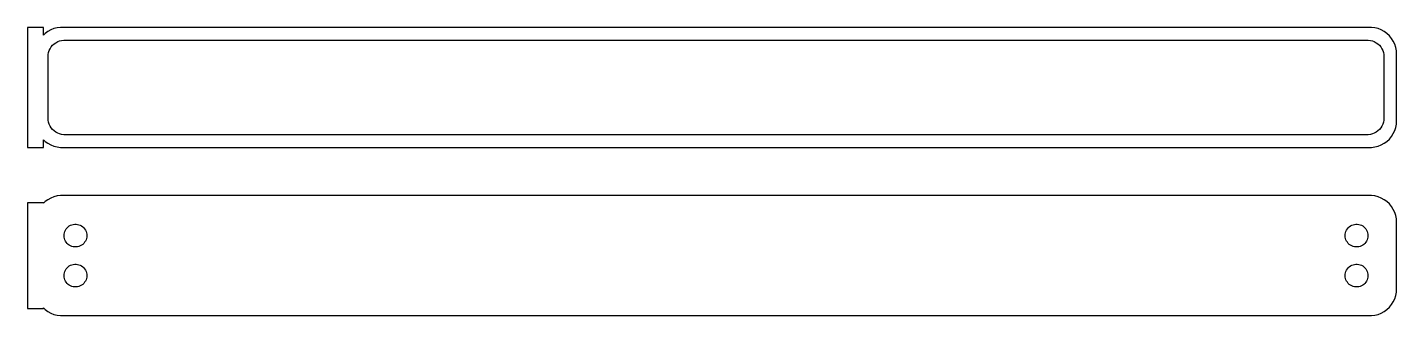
# Model space of a CAD drawing. Header units: metres. Extents: x -129 to 128, y 52 to 106.
import ezdxf

# ---------------------------------------------------------------- set-up
doc = ezdxf.new("R2010")
doc.units = ezdxf.units.M

msp = doc.modelspace()

# ---------------------------------------------------------------- linework, layer by layer
for p, q in [((-126, 105.729), (-129, 105.729)), ((-129, 105.729), (-129, 83.2707)), ((-126, 104.309), (-126, 105.729)), ((-124.629, 105.274), (-125.179, 104.972)), ((-124.045, 105.505), (-124.629, 105.274)), ((-123.437, 105.661), (-124.045, 105.505)), ((-122.814, 105.74), (-123.437, 105.661)), ((122.814, 105.74), (-122.814, 105.74)), ((123.437, 105.661), (122.814, 105.74)), ((124.045, 105.505), (123.437, 105.661)), ((124.629, 105.274), (124.045, 105.505)), ((125.179, 104.972), (124.629, 105.274)), ((-125.687, 104.603), (-126, 104.309)), ((-125.179, 104.972), (-125.687, 104.603)), ((-124.269, 102.381), (-123.984, 102.649)), ((-123.984, 102.649), (-123.668, 102.878)), ((-123.668, 102.878), (-123.325, 103.067)), ((-123.325, 103.067), (-122.962, 103.211)), ((-122.962, 103.211), (-122.583, 103.308)), ((-122.583, 103.308), (-122.195, 103.357)), ((-122.195, 103.357), (122.195, 103.357)), ((122.195, 103.357), (122.583, 103.308)), ((122.583, 103.308), (122.962, 103.211)), ((122.962, 103.211), (123.325, 103.067)), ((123.325, 103.067), (123.668, 102.878)), ((123.668, 102.878), (123.984, 102.649)), ((123.984, 102.649), (124.269, 102.381)), ((125.687, 104.603), (125.179, 104.972)), ((126.145, 104.173), (125.687, 104.603)), ((126.545, 103.689), (126.145, 104.173)), ((126.882, 103.159), (126.545, 103.689)), ((127.149, 102.591), (126.882, 103.159)), ((-125.113, 100.25), (-125.088, 100.64)), ((-125.113, 88.75), (-125.113, 100.25)), ((-125.088, 100.64), (-125.015, 101.024)), ((-125.015, 101.024), (-124.894, 101.396)), ((-124.894, 101.396), (-124.728, 101.75)), ((-124.728, 101.75), (-124.518, 102.08)), ((-124.518, 102.08), (-124.269, 102.381)), ((124.269, 102.381), (124.518, 102.08)), ((124.518, 102.08), (124.728, 101.75)), ((124.728, 101.75), (124.894, 101.396)), ((124.894, 101.396), (125.015, 101.024)), ((125.015, 101.024), (125.088, 100.64)), ((125.088, 100.64), (125.113, 100.25)), ((125.113, 100.25), (125.113, 88.75)), ((127.343, 101.993), (127.149, 102.591)), ((127.461, 101.377), (127.343, 101.993)), ((127.5, 100.75), (127.461, 101.377)), ((127.5, 88.25), (127.5, 100.75)), ((-125.088, 88.3598), (-125.113, 88.75)), ((-125.015, 87.9759), (-125.088, 88.3598)), ((-124.894, 87.6041), (-125.015, 87.9759)), ((-124.728, 87.2504), (-124.894, 87.6041)), ((-124.518, 86.9203), (-124.728, 87.2504)), ((124.728, 87.2504), (124.518, 86.9203)), ((124.894, 87.6041), (124.728, 87.2504)), ((125.015, 87.9759), (124.894, 87.6041)), ((125.088, 88.3598), (125.015, 87.9759)), ((125.113, 88.75), (125.088, 88.3598)), ((127.343, 87.0066), (127.461, 87.6233)), ((127.461, 87.6233), (127.5, 88.25)), ((-126, 83.2707), (-126, 84.6913)), ((-126, 84.6913), (-125.687, 84.3974)), ((-124.269, 86.6191), (-124.518, 86.9203)), ((-123.984, 86.3515), (-124.269, 86.6191)), ((-123.668, 86.1217), (-123.984, 86.3515)), ((-123.325, 85.9333), (-123.668, 86.1217)), ((-122.962, 85.7894), (-123.325, 85.9333)), ((-122.583, 85.6922), (-122.962, 85.7894)), ((-122.195, 85.6432), (-122.583, 85.6922)), ((122.195, 85.6432), (-122.195, 85.6432)), ((122.583, 85.6922), (122.195, 85.6432)), ((122.962, 85.7894), (122.583, 85.6922)), ((123.325, 85.9333), (122.962, 85.7894)), ((123.668, 86.1217), (123.325, 85.9333)), ((123.984, 86.3515), (123.668, 86.1217)), ((124.269, 86.6191), (123.984, 86.3515)), ((124.518, 86.9203), (124.269, 86.6191)), ((125.687, 84.3974), (126.145, 84.8273)), ((126.145, 84.8273), (126.545, 85.3111)), ((126.545, 85.3111), (126.882, 85.8412)), ((126.882, 85.8412), (127.149, 86.4094)), ((127.149, 86.4094), (127.343, 87.0066)), ((-129, 83.2707), (-126, 83.2707)), ((-125.687, 84.3974), (-125.179, 84.0284)), ((-125.179, 84.0284), (-124.629, 83.7259)), ((-124.629, 83.7259), (-124.045, 83.4947)), ((-124.045, 83.4947), (-123.437, 83.3386)), ((-123.437, 83.3386), (-122.814, 83.2599)), ((-122.814, 83.2599), (122.814, 83.2599)), ((122.814, 83.2599), (123.437, 83.3386)), ((123.437, 83.3386), (124.045, 83.4947)), ((124.045, 83.4947), (124.629, 83.7259)), ((124.629, 83.7259), (125.179, 84.0284)), ((125.179, 84.0284), (125.687, 84.3974)), ((-126, 72.9026), (-129, 72.9026)), ((-129, 72.9026), (-129, 53.0974)), ((-125.687, 73.1026), (-126, 72.8087)), ((-126, 72.8087), (-126, 72.9026)), ((-125.179, 73.4716), (-125.687, 73.1026)), ((-124.629, 73.7741), (-125.179, 73.4716)), ((-124.045, 74.0053), (-124.629, 73.7741)), ((-123.437, 74.1614), (-124.045, 74.0053)), ((-122.814, 74.2401), (-123.437, 74.1614)), ((122.814, 74.2401), (-122.814, 74.2401)), ((123.437, 74.1614), (122.814, 74.2401)), ((124.045, 74.0053), (123.437, 74.1614)), ((124.629, 73.7741), (124.045, 74.0053)), ((125.179, 73.4716), (124.629, 73.7741)), ((125.687, 73.1026), (125.179, 73.4716)), ((126.145, 72.6727), (125.687, 73.1026)), ((126.545, 72.1889), (126.145, 72.6727)), ((126.882, 71.6588), (126.545, 72.1889)), ((127.149, 71.0906), (126.882, 71.6588)), ((127.343, 70.4934), (127.149, 71.0906)), ((127.461, 69.8767), (127.343, 70.4934)), ((127.5, 69.25), (127.461, 69.8767)), ((-122.135, 66.75), (-122.118, 67.0176)), ((-122.118, 66.4824), (-122.135, 66.75)), ((-122.118, 67.0176), (-122.068, 67.281)), ((-122.068, 67.281), (-121.985, 67.536)), ((-121.985, 67.536), (-121.871, 67.7787)), ((-121.871, 67.7787), (-121.727, 68.0051)), ((-121.727, 68.0051), (-121.557, 68.2117)), ((-121.557, 68.2117), (-121.361, 68.3953)), ((-121.361, 68.3953), (-121.144, 68.5529)), ((-121.144, 68.5529), (-120.909, 68.6821)), ((-120.909, 68.6821), (-120.66, 68.7808)), ((-120.66, 68.7808), (-120.4, 68.8475)), ((-120.4, 68.8475), (-120.134, 68.8811)), ((-120.134, 68.8811), (-119.866, 68.8811)), ((-119.866, 68.8811), (-119.6, 68.8475)), ((-119.6, 68.8475), (-119.34, 68.7808)), ((-119.34, 68.7808), (-119.091, 68.6821)), ((-119.091, 68.6821), (-118.856, 68.5529)), ((-118.856, 68.5529), (-118.639, 68.3953)), ((-118.639, 68.3953), (-118.443, 68.2117)), ((-118.443, 68.2117), (-118.273, 68.0051)), ((-118.273, 68.0051), (-118.129, 67.7787)), ((-118.129, 67.7787), (-118.015, 67.536)), ((-118.015, 67.536), (-117.932, 67.281)), ((-117.932, 67.281), (-117.882, 67.0176)), ((-117.882, 67.0176), (-117.865, 66.75)), ((-117.865, 66.75), (-117.882, 66.4824)), ((117.865, 66.75), (117.882, 67.0176)), ((117.882, 66.4824), (117.865, 66.75)), ((117.882, 67.0176), (117.932, 67.281)), ((117.932, 67.281), (118.015, 67.536)), ((118.015, 67.536), (118.129, 67.7787)), ((118.129, 67.7787), (118.273, 68.0051)), ((118.273, 68.0051), (118.443, 68.2117)), ((118.443, 68.2117), (118.639, 68.3953)), ((118.639, 68.3953), (118.856, 68.5529)), ((118.856, 68.5529), (119.091, 68.6821)), ((119.091, 68.6821), (119.34, 68.7808)), ((119.34, 68.7808), (119.6, 68.8475)), ((119.6, 68.8475), (119.866, 68.8811)), ((119.866, 68.8811), (120.134, 68.8811)), ((120.134, 68.8811), (120.4, 68.8475)), ((120.4, 68.8475), (120.66, 68.7808)), ((120.66, 68.7808), (120.909, 68.6821)), ((120.909, 68.6821), (121.144, 68.5529)), ((121.144, 68.5529), (121.361, 68.3953)), ((121.361, 68.3953), (121.557, 68.2117)), ((121.557, 68.2117), (121.727, 68.0051)), ((121.727, 68.0051), (121.871, 67.7787)), ((121.871, 67.7787), (121.985, 67.536)), ((121.985, 67.536), (122.068, 67.281)), ((122.068, 67.281), (122.118, 67.0176)), ((122.118, 67.0176), (122.135, 66.75)), ((122.135, 66.75), (122.118, 66.4824)), ((127.5, 56.75), (127.5, 69.25)), ((-122.068, 66.219), (-122.118, 66.4824)), ((-121.985, 65.9639), (-122.068, 66.219)), ((-121.871, 65.7213), (-121.985, 65.9639)), ((-121.727, 65.4949), (-121.871, 65.7213)), ((-121.557, 65.2883), (-121.727, 65.4949)), ((-121.361, 65.1047), (-121.557, 65.2883)), ((-121.144, 64.9471), (-121.361, 65.1047)), ((-120.909, 64.8179), (-121.144, 64.9471)), ((-120.66, 64.7192), (-120.909, 64.8179)), ((-120.4, 64.6525), (-120.66, 64.7192)), ((-120.134, 64.6189), (-120.4, 64.6525)), ((-119.866, 64.6189), (-120.134, 64.6189)), ((-119.6, 64.6525), (-119.866, 64.6189)), ((-119.34, 64.7192), (-119.6, 64.6525)), ((-119.091, 64.8179), (-119.34, 64.7192)), ((-118.856, 64.9471), (-119.091, 64.8179)), ((-118.639, 65.1047), (-118.856, 64.9471)), ((-118.443, 65.2883), (-118.639, 65.1047)), ((-118.273, 65.4949), (-118.443, 65.2883)), ((-118.129, 65.7213), (-118.273, 65.4949)), ((-118.015, 65.9639), (-118.129, 65.7213)), ((-117.932, 66.219), (-118.015, 65.9639)), ((-117.882, 66.4824), (-117.932, 66.219)), ((117.932, 66.219), (117.882, 66.4824)), ((118.015, 65.9639), (117.932, 66.219)), ((118.129, 65.7213), (118.015, 65.9639)), ((118.273, 65.4949), (118.129, 65.7213)), ((118.443, 65.2883), (118.273, 65.4949)), ((118.639, 65.1047), (118.443, 65.2883)), ((118.856, 64.9471), (118.639, 65.1047)), ((119.091, 64.8179), (118.856, 64.9471)), ((119.34, 64.7192), (119.091, 64.8179)), ((119.6, 64.6525), (119.34, 64.7192)), ((119.866, 64.6189), (119.6, 64.6525)), ((120.134, 64.6189), (119.866, 64.6189)), ((120.4, 64.6525), (120.134, 64.6189)), ((120.66, 64.7192), (120.4, 64.6525)), ((120.909, 64.8179), (120.66, 64.7192)), ((121.144, 64.9471), (120.909, 64.8179)), ((121.361, 65.1047), (121.144, 64.9471)), ((121.557, 65.2883), (121.361, 65.1047)), ((121.727, 65.4949), (121.557, 65.2883)), ((121.871, 65.7213), (121.727, 65.4949)), ((121.985, 65.9639), (121.871, 65.7213)), ((122.068, 66.219), (121.985, 65.9639)), ((122.118, 66.4824), (122.068, 66.219)), ((-122.135, 59.25), (-122.118, 59.5176)), ((-122.118, 58.9824), (-122.135, 59.25)), ((-122.118, 59.5176), (-122.068, 59.781)), ((-122.068, 59.781), (-121.985, 60.0361)), ((-121.985, 60.0361), (-121.871, 60.2787)), ((-121.871, 60.2787), (-121.727, 60.5051)), ((-121.727, 60.5051), (-121.557, 60.7117)), ((-121.557, 60.7117), (-121.361, 60.8953)), ((-121.361, 60.8953), (-121.144, 61.0529)), ((-121.144, 61.0529), (-120.909, 61.1821)), ((-120.909, 61.1821), (-120.66, 61.2808)), ((-120.66, 61.2808), (-120.4, 61.3475)), ((-120.4, 61.3475), (-120.134, 61.3811)), ((-120.134, 61.3811), (-119.866, 61.3811)), ((-119.866, 61.3811), (-119.6, 61.3475)), ((-119.6, 61.3475), (-119.34, 61.2808)), ((-119.34, 61.2808), (-119.091, 61.1821)), ((-119.091, 61.1821), (-118.856, 61.0529)), ((-118.856, 61.0529), (-118.639, 60.8953)), ((-118.639, 60.8953), (-118.443, 60.7117)), ((-118.443, 60.7117), (-118.273, 60.5051)), ((-118.273, 60.5051), (-118.129, 60.2787)), ((-118.129, 60.2787), (-118.015, 60.0361)), ((-118.015, 60.0361), (-117.932, 59.781)), ((-117.932, 59.781), (-117.882, 59.5176)), ((-117.882, 59.5176), (-117.865, 59.25)), ((-117.865, 59.25), (-117.882, 58.9824)), ((117.865, 59.25), (117.882, 59.5176)), ((117.882, 58.9824), (117.865, 59.25)), ((117.882, 59.5176), (117.932, 59.781)), ((117.932, 59.781), (118.015, 60.0361)), ((118.015, 60.0361), (118.129, 60.2787)), ((118.129, 60.2787), (118.273, 60.5051)), ((118.273, 60.5051), (118.443, 60.7117)), ((118.443, 60.7117), (118.639, 60.8953)), ((118.639, 60.8953), (118.856, 61.0529)), ((118.856, 61.0529), (119.091, 61.1821)), ((119.091, 61.1821), (119.34, 61.2808)), ((119.34, 61.2808), (119.6, 61.3475)), ((119.6, 61.3475), (119.866, 61.3811)), ((119.866, 61.3811), (120.134, 61.3811)), ((120.134, 61.3811), (120.4, 61.3475)), ((120.4, 61.3475), (120.66, 61.2808)), ((120.66, 61.2808), (120.909, 61.1821)), ((120.909, 61.1821), (121.144, 61.0529)), ((121.144, 61.0529), (121.361, 60.8953)), ((121.361, 60.8953), (121.557, 60.7117)), ((121.557, 60.7117), (121.727, 60.5051)), ((121.727, 60.5051), (121.871, 60.2787)), ((121.871, 60.2787), (121.985, 60.0361)), ((121.985, 60.0361), (122.068, 59.781)), ((122.068, 59.781), (122.118, 59.5176)), ((122.118, 59.5176), (122.135, 59.25)), ((122.135, 59.25), (122.118, 58.9824)), ((-122.068, 58.719), (-122.118, 58.9824)), ((-121.985, 58.464), (-122.068, 58.719)), ((-121.871, 58.2213), (-121.985, 58.464)), ((-121.727, 57.9949), (-121.871, 58.2213)), ((-121.557, 57.7883), (-121.727, 57.9949)), ((-121.361, 57.6047), (-121.557, 57.7883)), ((-121.144, 57.4471), (-121.361, 57.6047)), ((-120.909, 57.3179), (-121.144, 57.4471)), ((-120.66, 57.2192), (-120.909, 57.3179)), ((-120.4, 57.1525), (-120.66, 57.2192)), ((-120.134, 57.1189), (-120.4, 57.1525)), ((-119.866, 57.1189), (-120.134, 57.1189)), ((-119.6, 57.1525), (-119.866, 57.1189)), ((-119.34, 57.2192), (-119.6, 57.1525)), ((-119.091, 57.3179), (-119.34, 57.2192)), ((-118.856, 57.4471), (-119.091, 57.3179)), ((-118.639, 57.6047), (-118.856, 57.4471)), ((-118.443, 57.7883), (-118.639, 57.6047)), ((-118.273, 57.9949), (-118.443, 57.7883)), ((-118.129, 58.2213), (-118.273, 57.9949)), ((-118.015, 58.464), (-118.129, 58.2213)), ((-117.932, 58.719), (-118.015, 58.464)), ((-117.882, 58.9824), (-117.932, 58.719)), ((117.932, 58.719), (117.882, 58.9824)), ((118.015, 58.464), (117.932, 58.719)), ((118.129, 58.2213), (118.015, 58.464)), ((118.273, 57.9949), (118.129, 58.2213)), ((118.443, 57.7883), (118.273, 57.9949)), ((118.639, 57.6047), (118.443, 57.7883)), ((118.856, 57.4471), (118.639, 57.6047)), ((119.091, 57.3179), (118.856, 57.4471)), ((119.34, 57.2192), (119.091, 57.3179)), ((119.6, 57.1525), (119.34, 57.2192)), ((119.866, 57.1189), (119.6, 57.1525)), ((120.134, 57.1189), (119.866, 57.1189)), ((120.4, 57.1525), (120.134, 57.1189)), ((120.66, 57.2192), (120.4, 57.1525)), ((120.909, 57.3179), (120.66, 57.2192)), ((121.144, 57.4471), (120.909, 57.3179)), ((121.361, 57.6047), (121.144, 57.4471)), ((121.557, 57.7883), (121.361, 57.6047)), ((121.727, 57.9949), (121.557, 57.7883)), ((121.871, 58.2213), (121.727, 57.9949)), ((121.985, 58.464), (121.871, 58.2213)), ((122.068, 58.719), (121.985, 58.464)), ((122.118, 58.9824), (122.068, 58.719)), ((127.461, 56.1233), (127.5, 56.75)), ((126.545, 53.8111), (126.882, 54.3412)), ((126.882, 54.3412), (127.149, 54.9094)), ((127.149, 54.9094), (127.343, 55.5066)), ((127.343, 55.5066), (127.461, 56.1233)), ((-129, 53.0974), (-126, 53.0974)), ((-126, 53.0974), (-126, 53.1913)), ((-126, 53.1913), (-125.687, 52.8974)), ((-125.687, 52.8974), (-125.179, 52.5284)), ((-125.179, 52.5284), (-124.629, 52.2259)), ((-124.629, 52.2259), (-124.045, 51.9947)), ((-124.045, 51.9947), (-123.437, 51.8386)), ((-123.437, 51.8386), (-122.814, 51.7599)), ((-122.814, 51.7599), (122.814, 51.7599)), ((122.814, 51.7599), (123.437, 51.8386)), ((123.437, 51.8386), (124.045, 51.9947)), ((124.045, 51.9947), (124.629, 52.2259)), ((124.629, 52.2259), (125.179, 52.5284)), ((125.179, 52.5284), (125.687, 52.8974)), ((125.687, 52.8974), (126.145, 53.3273)), ((126.145, 53.3273), (126.545, 53.8111))]:
    msp.add_line(p, q)

doc.saveas('drawing.dxf')
